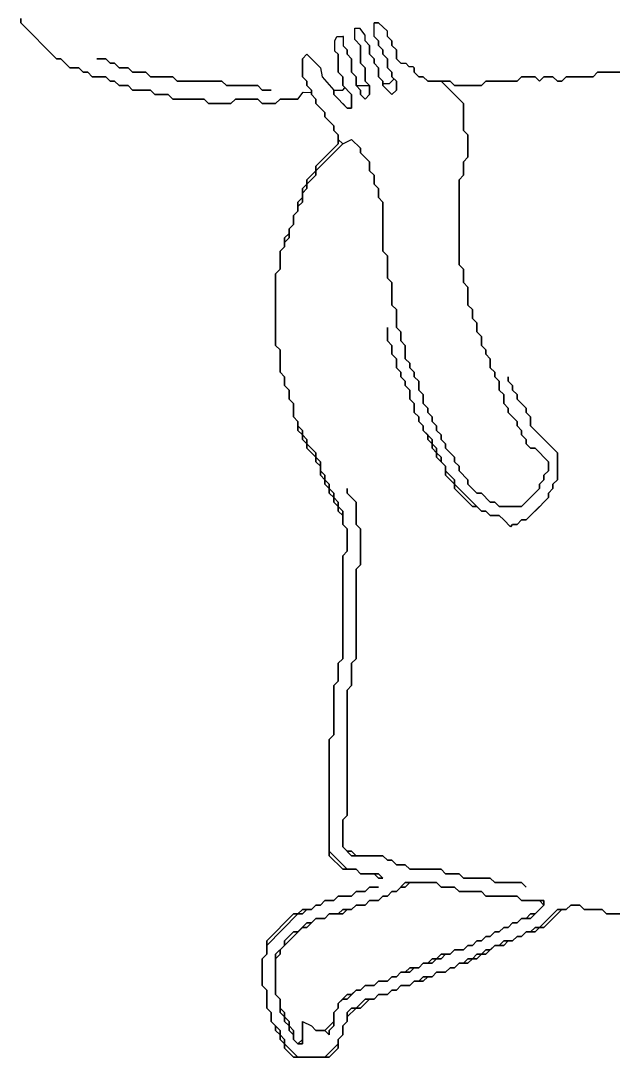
# Model space of a CAD drawing. Header units: millimetres. Extents: x -0.36 to 5.84, y 0.27 to 6.05.
# Drawn here: x 0.242 to 2.082, y 0.273 to 3.488 of the extents above; entities that cross this region are included whole.
import ezdxf

# ---------------------------------------------------------------- set-up
doc = ezdxf.new("R2010")
doc.units = ezdxf.units.MM
doc.layers.add('PDF_幾何圖形', color=7, linetype='Continuous')

msp = doc.modelspace()

# ---------------------------------------------------------------- linework, layer by layer
for p, q in [((1.3393, 3.4398), (1.3393, 3.4814)), ((1.3812, 3.4561), (1.3532, 3.4814)), ((1.2799, 3.4537), (1.2799, 3.4657)), ((1.2799, 3.4657), (1.2957, 3.4657)), ((1.2799, 3.4302), (1.2799, 3.4537)), ((1.3115, 3.4439), (1.2957, 3.4657)), ((1.3115, 3.4259), (1.3115, 3.4439)), ((1.381, 3.4398), (1.3812, 3.4561)), ((1.2181, 3.4259), (1.2242, 3.4398)), ((1.2181, 3.3944), (1.2181, 3.4259)), ((1.2242, 3.4398), (1.2436, 3.4398)), ((1.245, 3.4096), (1.245, 3.4398)), ((1.256, 3.3981), (1.245, 3.4096)), ((1.2976, 3.412), (1.2799, 3.4302)), ((1.1439, 3.3712), (1.131, 3.3842)), ((1.2282, 3.3842), (1.2181, 3.3944)), ((1.1587, 3.3564), (1.1439, 3.3712)), ((1.4226, 3.3564), (1.4376, 3.3564)), ((1.4376, 3.3564), (1.4475, 3.3464)), ((1.4475, 3.3464), (1.46, 3.3468)), ((1.1726, 3.3426), (1.1784, 3.3148)), ((1.1784, 3.3148), (1.2143, 3.2731)), ((1.2421, 3.2731), (1.249, 3.2801)), ((1.2837, 3.287), (1.3254, 3.287)), ((1.3671, 3.2939), (1.3874, 3.2934)), ((1.3874, 3.2934), (1.4018, 3.3078)), ((1.6032, 3.2453), (1.5476, 3.3009)), ((1.1032, 3.2453), (1.1189, 3.2664)), ((1.1189, 3.2664), (1.1448, 3.2662)), ((1.2143, 3.2731), (1.2421, 3.2731)), ((1.2421, 3.1064), (1.2698, 3.1203)), ((1.7421, 1.9398), (1.7629, 1.9189)), ((1.1171, 0.3842), (1.1448, 0.3703))]:
    msp.add_line(p, q)
at = {"layer": 'PDF_幾何圖形', "lineweight": 35}
for p, q in [((0.2421, 3.4953), (0.2421, 3.4814)), ((0.2421, 3.4814), (0.3532, 3.3703)), ((1.3532, 3.4814), (1.3393, 3.4814)), ((1.3393, 3.4814), (1.3532, 3.4814)), ((1.245, 3.4398), (1.2421, 3.4398)), ((1.2421, 3.4398), (1.245, 3.4398)), ((1.2976, 3.412), (1.2976, 3.3564)), ((1.3254, 3.412), (1.3115, 3.4259)), ((1.3254, 3.3981), (1.3254, 3.412)), ((1.3393, 3.4398), (1.3532, 3.4259)), ((1.3532, 3.4259), (1.3393, 3.4398)), ((1.3532, 3.4259), (1.3532, 3.412)), ((1.3532, 3.412), (1.3532, 3.4259)), ((1.3532, 3.412), (1.3671, 3.3981)), ((1.3671, 3.3981), (1.3532, 3.412)), ((1.3948, 3.4259), (1.381, 3.4398)), ((1.381, 3.4398), (1.3948, 3.4259)), ((1.3948, 3.412), (1.3948, 3.4259)), ((1.3948, 3.4259), (1.3948, 3.412)), ((1.4087, 3.3981), (1.3948, 3.412)), ((1.3948, 3.412), (1.4087, 3.3981)), ((1.1171, 3.3703), (1.131, 3.3842)), ((1.2282, 3.3287), (1.2282, 3.3842)), ((1.2282, 3.3842), (1.2282, 3.3287)), ((1.256, 3.3981), (1.256, 3.3842)), ((1.256, 3.3842), (1.2698, 3.3703)), ((1.2976, 3.3564), (1.2976, 3.3981)), ((1.3254, 3.3981), (1.3254, 3.3842)), ((1.3254, 3.3842), (1.3393, 3.3703)), ((1.3671, 3.3981), (1.3671, 3.3842)), ((1.3671, 3.3842), (1.3671, 3.3981)), ((1.3671, 3.3842), (1.381, 3.3703)), ((1.381, 3.3703), (1.3671, 3.3842)), ((1.4087, 3.3703), (1.4087, 3.3981)), ((1.4087, 3.3981), (1.4087, 3.3703)), ((0.3532, 3.3703), (0.3671, 3.3703)), ((0.3671, 3.3703), (0.3948, 3.3426)), ((0.4782, 3.3703), (0.506, 3.3703)), ((0.506, 3.3703), (0.4782, 3.3703)), ((0.506, 3.3703), (0.5198, 3.3564)), ((0.5198, 3.3564), (0.5337, 3.3564)), ((0.5337, 3.3564), (0.5476, 3.3426)), ((0.5476, 3.3426), (0.5337, 3.3564)), ((1.1171, 3.3703), (1.1171, 3.3148)), ((1.1171, 3.3148), (1.1171, 3.3703)), ((1.1587, 3.3564), (1.1726, 3.3426)), ((1.2698, 3.3287), (1.2698, 3.3703)), ((1.2698, 3.3703), (1.2698, 3.3287)), ((1.2976, 3.3564), (1.3115, 3.3426)), ((1.3115, 3.3426), (1.2976, 3.3564)), ((1.3393, 3.3703), (1.3393, 3.3564)), ((1.3393, 3.3564), (1.3532, 3.3426)), ((1.381, 3.3703), (1.381, 3.3426)), ((1.381, 3.3426), (1.381, 3.3703)), ((1.4226, 3.3564), (1.4087, 3.3703)), ((1.4087, 3.3703), (1.4226, 3.3564)), ((1.46, 3.3468), (1.4643, 3.3426)), ((1.4643, 3.3426), (1.46, 3.3468)), ((0.3948, 3.3426), (0.4226, 3.3426)), ((0.4226, 3.3426), (0.4087, 3.3426)), ((0.4226, 3.3426), (0.4365, 3.3287)), ((0.4365, 3.3287), (0.4226, 3.3426)), ((0.4365, 3.3287), (0.4504, 3.3287)), ((0.4504, 3.3287), (0.4365, 3.3287)), ((0.4504, 3.3287), (0.4643, 3.3148)), ((0.4643, 3.3148), (0.506, 3.3148)), ((0.506, 3.3148), (0.4782, 3.3148)), ((0.506, 3.3148), (0.5198, 3.3009)), ((0.5476, 3.3426), (0.5754, 3.3426)), ((0.5754, 3.3426), (0.5476, 3.3426)), ((0.5754, 3.3426), (0.5893, 3.3287)), ((0.5893, 3.3287), (0.631, 3.3287)), ((0.631, 3.3287), (0.6032, 3.3287)), ((0.631, 3.3287), (0.6448, 3.3148)), ((0.6448, 3.3148), (0.7143, 3.3148)), ((0.7143, 3.3148), (0.6587, 3.3148)), ((0.7143, 3.3148), (0.7282, 3.3009)), ((0.7282, 3.3009), (0.7143, 3.3148)), ((1.1171, 3.3148), (1.131, 3.3009)), ((1.131, 3.3009), (1.1171, 3.3148)), ((1.2421, 3.3148), (1.2282, 3.3287)), ((1.2282, 3.3287), (1.2421, 3.3148)), ((1.2421, 3.3009), (1.2421, 3.3148)), ((1.2421, 3.3148), (1.2421, 3.287)), ((1.2837, 3.3148), (1.2698, 3.3287)), ((1.2698, 3.3287), (1.2837, 3.3148)), ((1.2837, 3.287), (1.2837, 3.3148)), ((1.2837, 3.3148), (1.2837, 3.287)), ((1.3115, 3.3426), (1.3115, 3.3009)), ((1.3115, 3.3148), (1.3115, 3.3426)), ((1.3532, 3.3287), (1.3532, 3.3426)), ((1.3532, 3.3426), (1.3532, 3.3148)), ((1.3532, 3.3148), (1.3671, 3.3009)), ((1.381, 3.3426), (1.3948, 3.3287)), ((1.3948, 3.3287), (1.381, 3.3426)), ((1.3948, 3.3287), (1.3948, 3.3148)), ((1.3948, 3.3148), (1.3948, 3.3287)), ((1.3948, 3.3148), (1.4087, 3.3009)), ((1.4087, 3.3009), (1.3948, 3.3148)), ((1.4643, 3.3426), (1.4643, 3.3287)), ((1.4643, 3.3287), (1.4782, 3.3148)), ((1.4782, 3.3148), (1.4921, 3.3148)), ((1.4921, 3.3148), (1.506, 3.3009)), ((1.7837, 3.3009), (1.7976, 3.3148)), ((1.7976, 3.3148), (1.7837, 3.3009)), ((1.7976, 3.3148), (1.8393, 3.3148)), ((1.8393, 3.3148), (1.7976, 3.3148)), ((1.8393, 3.3148), (1.8532, 3.3009)), ((1.8532, 3.3009), (1.8393, 3.3148)), ((1.8532, 3.3009), (1.8671, 3.3148)), ((1.8671, 3.3148), (1.8532, 3.3009)), ((1.8671, 3.3148), (1.8948, 3.3148)), ((1.8948, 3.3148), (1.8671, 3.3148)), ((1.8948, 3.3148), (1.9087, 3.3009)), ((1.9087, 3.3009), (1.8948, 3.3148)), ((1.9226, 3.3009), (1.9365, 3.3148)), ((1.9365, 3.3148), (1.9226, 3.3009)), ((1.9365, 3.3148), (2.0198, 3.3148)), ((2.0198, 3.3148), (1.9365, 3.3148)), ((2.0198, 3.3148), (2.0337, 3.3287)), ((2.0337, 3.3287), (2.0198, 3.3148)), ((2.0337, 3.3287), (2.1032, 3.3287)), ((2.1032, 3.3287), (2.0337, 3.3287)), ((0.5198, 3.3009), (0.5337, 3.3009)), ((0.5337, 3.3009), (0.5476, 3.287)), ((0.5476, 3.287), (0.5754, 3.287)), ((0.5754, 3.287), (0.5615, 3.287)), ((0.5754, 3.287), (0.5893, 3.2731)), ((0.5893, 3.2731), (0.5754, 3.287)), ((0.7282, 3.3009), (0.8671, 3.3009)), ((0.8671, 3.3009), (0.7282, 3.3009)), ((0.8671, 3.3009), (0.881, 3.287)), ((0.881, 3.287), (0.8671, 3.3009)), ((0.881, 3.287), (0.9782, 3.287)), ((0.9782, 3.287), (0.881, 3.287)), ((0.9782, 3.287), (0.9921, 3.2731)), ((1.131, 3.3009), (1.131, 3.287)), ((1.131, 3.287), (1.131, 3.3009)), ((1.1448, 3.2731), (1.131, 3.287)), ((1.2421, 3.287), (1.2698, 3.2592)), ((1.2976, 3.2731), (1.2837, 3.287)), ((1.2837, 3.287), (1.2976, 3.2731)), ((1.3115, 3.3009), (1.3254, 3.287)), ((1.3254, 3.287), (1.3254, 3.2592)), ((1.3254, 3.2592), (1.3254, 3.287)), ((1.3671, 3.3009), (1.3671, 3.287)), ((1.3671, 3.287), (1.381, 3.2731)), ((1.4087, 3.3009), (1.4087, 3.2731)), ((1.4087, 3.2731), (1.4087, 3.3009)), ((1.506, 3.3009), (1.5754, 3.3009)), ((1.5754, 3.3009), (1.5198, 3.3009)), ((1.5754, 3.3009), (1.5893, 3.287)), ((1.5893, 3.287), (1.5754, 3.3009)), ((1.5893, 3.287), (1.6726, 3.287)), ((1.6726, 3.287), (1.5893, 3.287)), ((1.6726, 3.287), (1.6865, 3.3009)), ((1.6865, 3.3009), (1.6726, 3.287)), ((1.6865, 3.3009), (1.7837, 3.3009)), ((1.7837, 3.3009), (1.6865, 3.3009)), ((1.9087, 3.3009), (1.9226, 3.3009)), ((1.9226, 3.3009), (1.9087, 3.3009)), ((0.5893, 3.2731), (0.6448, 3.2731)), ((0.6448, 3.2731), (0.5893, 3.2731)), ((0.6448, 3.2731), (0.6587, 3.2592)), ((0.6587, 3.2592), (0.6448, 3.2731)), ((0.6587, 3.2592), (0.7004, 3.2592)), ((0.7004, 3.2592), (0.6587, 3.2592)), ((0.7004, 3.2592), (0.7143, 3.2453)), ((0.7143, 3.2453), (0.7004, 3.2592)), ((0.9921, 3.2731), (1.0198, 3.2731)), ((1.0198, 3.2731), (1.006, 3.2731)), ((1.1448, 3.2592), (1.1448, 3.2731)), ((1.1587, 3.2453), (1.1448, 3.2592)), ((1.2143, 3.2731), (1.2143, 3.2592)), ((1.2143, 3.2592), (1.256, 3.2176)), ((1.2698, 3.2592), (1.256, 3.2731)), ((1.2698, 3.2176), (1.2698, 3.2592)), ((1.2698, 3.2592), (1.2698, 3.2314)), ((1.2976, 3.2592), (1.2976, 3.2731)), ((1.2976, 3.2731), (1.2976, 3.2592)), ((1.3115, 3.2453), (1.2976, 3.2592)), ((1.3254, 3.2592), (1.3115, 3.2453)), ((1.3948, 3.2592), (1.381, 3.2731)), ((1.4087, 3.2731), (1.3948, 3.2592)), ((1.3948, 3.2592), (1.4087, 3.2731)), ((0.7143, 3.2453), (0.8115, 3.2453)), ((0.8115, 3.2453), (0.7143, 3.2453)), ((0.8115, 3.2453), (0.8254, 3.2314)), ((0.8254, 3.2314), (0.8115, 3.2453)), ((0.8254, 3.2314), (0.8948, 3.2314)), ((0.8948, 3.2314), (0.8254, 3.2314)), ((0.8948, 3.2314), (0.9087, 3.2453)), ((0.9087, 3.2453), (0.8948, 3.2314)), ((0.9087, 3.2453), (0.9782, 3.2453)), ((0.9782, 3.2453), (0.9087, 3.2453)), ((0.9782, 3.2453), (0.9921, 3.2314)), ((0.9921, 3.2314), (0.9782, 3.2453)), ((0.9921, 3.2314), (1.0337, 3.2314)), ((1.0337, 3.2314), (0.9921, 3.2314)), ((1.0337, 3.2314), (1.0476, 3.2453)), ((1.0476, 3.2453), (1.0337, 3.2314)), ((1.0476, 3.2453), (1.1032, 3.2453)), ((1.1032, 3.2453), (1.0476, 3.2453)), ((1.1587, 3.2314), (1.1587, 3.2453)), ((1.1865, 3.2037), (1.1587, 3.2314)), ((1.256, 3.2176), (1.2421, 3.2314)), ((1.256, 3.2176), (1.2698, 3.2176)), ((1.6171, 3.2314), (1.6032, 3.2453)), ((1.6171, 3.1481), (1.6171, 3.2314)), ((1.6171, 3.2176), (1.6171, 3.1481)), ((1.1865, 3.1898), (1.1865, 3.2037)), ((1.2143, 3.162), (1.1865, 3.1898)), ((1.2143, 3.1481), (1.2143, 3.162)), ((1.2282, 3.1342), (1.2143, 3.1481)), ((1.2282, 3.1203), (1.2282, 3.1342)), ((1.2282, 3.1203), (1.2282, 3.1064)), ((1.2421, 3.1064), (1.2282, 3.1203)), ((1.2698, 3.1203), (1.2976, 3.0926)), ((1.6171, 3.1481), (1.631, 3.1342)), ((1.631, 3.1342), (1.6171, 3.1481)), ((1.631, 3.1342), (1.631, 3.0648)), ((1.631, 3.0648), (1.631, 3.1342)), ((1.2282, 3.1064), (1.1587, 3.037)), ((1.1587, 3.0231), (1.2421, 3.1064)), ((1.2976, 3.0926), (1.2976, 3.0787)), ((1.2976, 3.0787), (1.3254, 3.0509)), ((1.631, 3.0648), (1.6171, 3.0509)), ((1.6171, 3.0509), (1.631, 3.0648)), ((1.1587, 3.0231), (1.131, 2.9953)), ((1.1587, 3.037), (1.1587, 3.0231)), ((1.1587, 3.0092), (1.1587, 3.0231)), ((1.3254, 3.0231), (1.3254, 3.0509)), ((1.3254, 3.0509), (1.3254, 3.0231)), ((1.3393, 3.0092), (1.3254, 3.0231)), ((1.3254, 3.0231), (1.3393, 3.0092)), ((1.6171, 3.0509), (1.6171, 3.0092)), ((1.6171, 3.0092), (1.6171, 3.0509)), ((1.131, 2.9814), (1.1587, 3.0092)), ((1.131, 2.9953), (1.131, 2.9814)), ((1.3393, 2.9953), (1.3393, 3.0092)), ((1.3393, 3.0092), (1.3393, 2.9814)), ((1.6171, 3.0092), (1.6032, 2.9953)), ((1.6032, 2.9953), (1.6171, 3.0092)), ((1.6032, 2.9953), (1.6032, 2.7314)), ((1.6032, 2.7314), (1.6032, 2.9953)), ((1.131, 2.9814), (1.1171, 2.9676)), ((1.1171, 2.9676), (1.1171, 2.9398)), ((1.1171, 2.9537), (1.131, 2.9676)), ((1.131, 2.9676), (1.131, 2.9814)), ((1.3393, 2.9814), (1.3532, 2.9676)), ((1.3532, 2.9398), (1.3532, 2.9676)), ((1.3532, 2.9676), (1.3532, 2.9398)), ((1.1171, 2.9398), (1.1032, 2.9259)), ((1.1171, 2.9259), (1.1171, 2.9537)), ((1.3671, 2.9259), (1.3532, 2.9398)), ((1.3532, 2.9398), (1.3671, 2.9259)), ((1.1032, 2.8981), (1.0893, 2.8842)), ((1.0893, 2.8842), (1.1032, 2.8981)), ((1.1032, 2.9259), (1.1032, 2.8981)), ((1.1032, 2.912), (1.1171, 2.9259)), ((1.1032, 2.8981), (1.1032, 2.912)), ((1.3671, 2.7731), (1.3671, 2.9259)), ((1.3671, 2.9259), (1.3671, 2.7731)), ((1.0893, 2.8842), (1.0893, 2.8564)), ((1.0893, 2.8564), (1.0893, 2.8842)), ((1.0893, 2.8564), (1.0754, 2.8426)), ((1.0754, 2.8426), (1.0893, 2.8564)), ((1.0754, 2.8426), (1.0754, 2.8287)), ((1.0754, 2.8148), (1.0754, 2.8426)), ((1.0754, 2.8287), (1.0615, 2.8148)), ((1.0615, 2.8148), (1.0615, 2.787)), ((1.0615, 2.8009), (1.0754, 2.8148)), ((1.0615, 2.787), (1.0615, 2.8009)), ((1.0615, 2.787), (1.0476, 2.7731)), ((1.0476, 2.7731), (1.0615, 2.787)), ((1.0476, 2.7731), (1.0476, 2.7176)), ((1.0476, 2.7176), (1.0476, 2.7731)), ((1.381, 2.7592), (1.3671, 2.7731)), ((1.3671, 2.7731), (1.381, 2.7592)), ((1.381, 2.6898), (1.381, 2.7592)), ((1.381, 2.7592), (1.381, 2.6898)), ((1.0476, 2.7176), (1.0337, 2.7037)), ((1.0337, 2.7037), (1.0476, 2.7176)), ((1.0337, 2.7037), (1.0337, 2.4814)), ((1.0337, 2.4814), (1.0337, 2.7037)), ((1.6032, 2.7314), (1.6171, 2.7176)), ((1.6171, 2.7176), (1.6032, 2.7314)), ((1.6171, 2.7176), (1.6171, 2.6759)), ((1.6171, 2.6759), (1.6171, 2.7176)), ((1.3948, 2.6759), (1.381, 2.6898)), ((1.381, 2.6898), (1.3948, 2.6759)), ((1.3948, 2.6064), (1.3948, 2.6759)), ((1.3948, 2.6759), (1.3948, 2.6064)), ((1.6171, 2.6759), (1.631, 2.662)), ((1.631, 2.662), (1.6171, 2.6759)), ((1.631, 2.662), (1.631, 2.6064)), ((1.631, 2.6064), (1.631, 2.662)), ((1.4087, 2.5926), (1.3948, 2.6064)), ((1.3948, 2.6064), (1.4087, 2.5926)), ((1.631, 2.6064), (1.6448, 2.5926)), ((1.6448, 2.5926), (1.631, 2.6064)), ((1.4087, 2.537), (1.4087, 2.5926)), ((1.4087, 2.5926), (1.4087, 2.537)), ((1.6448, 2.5926), (1.6448, 2.5648)), ((1.6448, 2.5648), (1.6448, 2.5926)), ((1.6448, 2.5648), (1.6587, 2.5509)), ((1.6587, 2.5509), (1.6448, 2.5648)), ((1.6587, 2.5509), (1.6587, 2.5231)), ((1.6587, 2.537), (1.6587, 2.5509)), ((1.381, 2.537), (1.381, 2.4953)), ((1.381, 2.4953), (1.381, 2.537)), ((1.4226, 2.5231), (1.4087, 2.537)), ((1.4087, 2.537), (1.4226, 2.5231)), ((1.4226, 2.4953), (1.4226, 2.5231)), ((1.4226, 2.5231), (1.4226, 2.4953)), ((1.6587, 2.5231), (1.6726, 2.5092)), ((1.6726, 2.5092), (1.6726, 2.4814)), ((1.6726, 2.4814), (1.6726, 2.5092)), ((1.0337, 2.4814), (1.0476, 2.4676)), ((1.0476, 2.4676), (1.0337, 2.4814)), ((1.381, 2.4953), (1.3948, 2.4814)), ((1.3948, 2.4814), (1.381, 2.4953)), ((1.3948, 2.4814), (1.3948, 2.4537)), ((1.3948, 2.4537), (1.3948, 2.4814)), ((1.4365, 2.4814), (1.4226, 2.4953)), ((1.4226, 2.4953), (1.4365, 2.4814)), ((1.4365, 2.4398), (1.4365, 2.4814)), ((1.4365, 2.4814), (1.4365, 2.4398)), ((1.6726, 2.4814), (1.6865, 2.4676)), ((1.6865, 2.4676), (1.6726, 2.4814)), ((1.0476, 2.4676), (1.0476, 2.3981)), ((1.0476, 2.3981), (1.0476, 2.4676)), ((1.3948, 2.4537), (1.4087, 2.4398)), ((1.4087, 2.4398), (1.3948, 2.4537)), ((1.6865, 2.4676), (1.6865, 2.4537)), ((1.6865, 2.4537), (1.6865, 2.4676)), ((1.6865, 2.4537), (1.7004, 2.4398)), ((1.7004, 2.4398), (1.6865, 2.4537)), ((1.4087, 2.4398), (1.4087, 2.412)), ((1.4087, 2.412), (1.4087, 2.4398)), ((1.4087, 2.412), (1.4226, 2.3981)), ((1.4226, 2.3981), (1.4087, 2.412)), ((1.4504, 2.4259), (1.4365, 2.4398)), ((1.4365, 2.4398), (1.4504, 2.4259)), ((1.4504, 2.4259), (1.4504, 2.412)), ((1.4504, 2.412), (1.4643, 2.3981)), ((1.7004, 2.4398), (1.7004, 2.412)), ((1.7004, 2.412), (1.7004, 2.4398)), ((1.7004, 2.412), (1.7143, 2.3981)), ((1.7143, 2.3981), (1.7004, 2.412)), ((1.0476, 2.3981), (1.0615, 2.3842)), ((1.0615, 2.3842), (1.0476, 2.3981)), ((1.0615, 2.3842), (1.0615, 2.3564)), ((1.0615, 2.3564), (1.0615, 2.3842)), ((1.4226, 2.3981), (1.4226, 2.3842)), ((1.4226, 2.3842), (1.4226, 2.3981)), ((1.4226, 2.3842), (1.4365, 2.3703)), ((1.4365, 2.3703), (1.4226, 2.3842)), ((1.4643, 2.3842), (1.4643, 2.3981)), ((1.4643, 2.3981), (1.4643, 2.3842)), ((1.4782, 2.3703), (1.4643, 2.3842)), ((1.4643, 2.3842), (1.4782, 2.3703)), ((1.7143, 2.3981), (1.7143, 2.3842)), ((1.7143, 2.3842), (1.7143, 2.3981)), ((1.7143, 2.3842), (1.7282, 2.3703)), ((1.7282, 2.3703), (1.7143, 2.3842)), ((1.756, 2.3842), (1.756, 2.3703)), ((1.756, 2.3703), (1.756, 2.3842)), ((1.0615, 2.3564), (1.0754, 2.3426)), ((1.0754, 2.3426), (1.0615, 2.3564)), ((1.4365, 2.3703), (1.4365, 2.3564)), ((1.4365, 2.3564), (1.4365, 2.3703)), ((1.4365, 2.3564), (1.4504, 2.3426)), ((1.4504, 2.3426), (1.4365, 2.3564)), ((1.4782, 2.3426), (1.4782, 2.3703)), ((1.4782, 2.3703), (1.4782, 2.3426)), ((1.7282, 2.3703), (1.7282, 2.3426)), ((1.7282, 2.3426), (1.7282, 2.3703)), ((1.756, 2.3703), (1.7698, 2.3564)), ((1.7698, 2.3564), (1.756, 2.3703)), ((1.7698, 2.3564), (1.7698, 2.3426)), ((1.7698, 2.3426), (1.7698, 2.3564)), ((1.0754, 2.3426), (1.0754, 2.3148)), ((1.0754, 2.3148), (1.0754, 2.3426)), ((1.4504, 2.3426), (1.4504, 2.3148)), ((1.4504, 2.3148), (1.4504, 2.3426)), ((1.4921, 2.3287), (1.4782, 2.3426)), ((1.4782, 2.3426), (1.4921, 2.3287)), ((1.4921, 2.3148), (1.4921, 2.3287)), ((1.4921, 2.3287), (1.4921, 2.3009)), ((1.7282, 2.3426), (1.7421, 2.3287)), ((1.7421, 2.3287), (1.7282, 2.3426)), ((1.7421, 2.3287), (1.7421, 2.3009)), ((1.7421, 2.3148), (1.7421, 2.3287)), ((1.7698, 2.3426), (1.7837, 2.3287)), ((1.7837, 2.3287), (1.7698, 2.3426)), ((1.7837, 2.3287), (1.7837, 2.3148)), ((1.7837, 2.3148), (1.7837, 2.3287)), ((1.0754, 2.3148), (1.0893, 2.3009)), ((1.0893, 2.3009), (1.0754, 2.3148)), ((1.0893, 2.3009), (1.0893, 2.2592)), ((1.0893, 2.2592), (1.0893, 2.3009)), ((1.4504, 2.3148), (1.4643, 2.3009)), ((1.4643, 2.3009), (1.4504, 2.3148)), ((1.4643, 2.3009), (1.4643, 2.2731)), ((1.4643, 2.2731), (1.4643, 2.3009)), ((1.4921, 2.3009), (1.506, 2.287)), ((1.506, 2.287), (1.506, 2.2731)), ((1.7421, 2.3009), (1.756, 2.287)), ((1.756, 2.287), (1.756, 2.2731)), ((1.7837, 2.3148), (1.8115, 2.287)), ((1.8115, 2.287), (1.7837, 2.3148)), ((1.8115, 2.287), (1.8115, 2.2731)), ((1.8115, 2.2731), (1.8115, 2.287)), ((1.0893, 2.2592), (1.1032, 2.2453)), ((1.1032, 2.2453), (1.0893, 2.2592)), ((1.4643, 2.2731), (1.4782, 2.2592)), ((1.4782, 2.2592), (1.4643, 2.2731)), ((1.4782, 2.2592), (1.4782, 2.2453)), ((1.4782, 2.2453), (1.4782, 2.2592)), ((1.506, 2.2731), (1.5198, 2.2592)), ((1.5198, 2.2592), (1.5198, 2.2453)), ((1.756, 2.2731), (1.7837, 2.2453)), ((1.8115, 2.2731), (1.8254, 2.2592)), ((1.8254, 2.2592), (1.8115, 2.2731)), ((1.8254, 2.2592), (1.8254, 2.2314)), ((1.8254, 2.2314), (1.8254, 2.2592)), ((1.1032, 2.2453), (1.1032, 2.2176)), ((1.1032, 2.2314), (1.1032, 2.2453)), ((1.1171, 2.2176), (1.1032, 2.2314)), ((1.4782, 2.2453), (1.4921, 2.2314)), ((1.4921, 2.2314), (1.4782, 2.2453)), ((1.4921, 2.2314), (1.4921, 2.2176)), ((1.4921, 2.2176), (1.4921, 2.2314)), ((1.5198, 2.2453), (1.5337, 2.2314)), ((1.5337, 2.2314), (1.5337, 2.2176)), ((1.7837, 2.2453), (1.7837, 2.2314)), ((1.7837, 2.2314), (1.7976, 2.2176)), ((1.8254, 2.2314), (1.9087, 2.1481)), ((1.9087, 2.1481), (1.8254, 2.2314)), ((1.1032, 2.2176), (1.1171, 2.2037)), ((1.1171, 2.2037), (1.1171, 2.2176)), ((1.1171, 2.2037), (1.1171, 2.1898)), ((1.131, 2.1898), (1.1171, 2.2037)), ((1.1171, 2.1898), (1.131, 2.1759)), ((1.131, 2.1759), (1.131, 2.1898)), ((1.4921, 2.2176), (1.506, 2.2037)), ((1.5198, 2.1898), (1.4921, 2.2176)), ((1.506, 2.2037), (1.506, 2.1898)), ((1.506, 2.1898), (1.5198, 2.1759)), ((1.5198, 2.1759), (1.5198, 2.1898)), ((1.5337, 2.2176), (1.5476, 2.2037)), ((1.5476, 2.2037), (1.5476, 2.1898)), ((1.5476, 2.1898), (1.5615, 2.1759)), ((1.7976, 2.2176), (1.7976, 2.2037)), ((1.7976, 2.2037), (1.8115, 2.1898)), ((1.8115, 2.1898), (1.8115, 2.1759)), ((1.131, 2.1759), (1.131, 2.162)), ((1.1587, 2.1481), (1.131, 2.1759)), ((1.131, 2.162), (1.1587, 2.1342)), ((1.5198, 2.1759), (1.5198, 2.162)), ((1.5337, 2.162), (1.5198, 2.1759)), ((1.5198, 2.162), (1.5337, 2.1481)), ((1.5337, 2.1481), (1.5337, 2.162)), ((1.5615, 2.1759), (1.5615, 2.162)), ((1.5615, 2.162), (1.5893, 2.1342)), ((1.8115, 2.1759), (1.8254, 2.162)), ((1.8254, 2.162), (1.8393, 2.162)), ((1.8393, 2.162), (1.881, 2.1203)), ((1.1587, 2.1342), (1.1587, 2.1481)), ((1.1587, 2.1342), (1.1587, 2.1203)), ((1.1726, 2.1203), (1.1587, 2.1342)), ((1.5337, 2.1481), (1.5337, 2.1342)), ((1.5476, 2.1342), (1.5337, 2.1481)), ((1.5337, 2.1342), (1.5615, 2.1064)), ((1.5476, 2.1203), (1.5476, 2.1342)), ((1.5893, 2.1342), (1.5893, 2.1203)), ((1.881, 2.1203), (1.8671, 2.1342)), ((1.9087, 2.1481), (1.9087, 2.0648)), ((1.1587, 2.1203), (1.1726, 2.1064)), ((1.1726, 2.0926), (1.1726, 2.1203)), ((1.1726, 2.1064), (1.1726, 2.0787)), ((1.1865, 2.0787), (1.1726, 2.0926)), ((1.5615, 2.1064), (1.5476, 2.1203)), ((1.5615, 2.1064), (1.5615, 2.0787)), ((1.5615, 2.0926), (1.5615, 2.1064)), ((1.5893, 2.0648), (1.5615, 2.0926)), ((1.5893, 2.1203), (1.6032, 2.1064)), ((1.6032, 2.1064), (1.6032, 2.0926)), ((1.6032, 2.0926), (1.631, 2.0648)), ((1.881, 2.0926), (1.8671, 2.0787)), ((1.8671, 2.0787), (1.881, 2.0926)), ((1.881, 2.1203), (1.881, 2.0926)), ((1.881, 2.0926), (1.881, 2.1203)), ((1.9087, 2.0648), (1.9087, 2.1203)), ((1.1726, 2.0787), (1.1865, 2.0648)), ((1.1865, 2.0648), (1.1865, 2.0787)), ((1.1865, 2.0648), (1.1865, 2.0509)), ((1.2004, 2.0509), (1.1865, 2.0648)), ((1.5615, 2.0787), (1.5893, 2.0509)), ((1.5893, 2.0509), (1.5893, 2.0648)), ((1.631, 2.0648), (1.631, 2.0509)), ((1.8671, 2.0648), (1.8532, 2.0509)), ((1.8532, 2.0509), (1.8671, 2.0648)), ((1.8671, 2.0787), (1.8671, 2.0648)), ((1.8671, 2.0648), (1.8671, 2.0787)), ((1.9087, 2.0648), (1.8948, 2.0509)), ((1.8948, 2.0509), (1.9087, 2.0648)), ((1.1865, 2.0509), (1.2004, 2.037)), ((1.2004, 2.037), (1.2004, 2.0509)), ((1.2004, 2.037), (1.2004, 2.0231)), ((1.2143, 2.0231), (1.2004, 2.037)), ((1.256, 2.037), (1.256, 2.0231)), ((1.256, 2.0231), (1.256, 2.037)), ((1.5893, 2.0509), (1.5893, 2.037)), ((1.6726, 1.9676), (1.5893, 2.0509)), ((1.5893, 2.037), (1.6448, 1.9814)), ((1.631, 2.0509), (1.6587, 2.0231)), ((1.7976, 1.9814), (1.8532, 2.037)), ((1.8532, 2.037), (1.8532, 2.0509)), ((1.8948, 2.037), (1.881, 2.0231)), ((1.881, 2.0231), (1.8948, 2.037)), ((1.8948, 2.0509), (1.8948, 2.037)), ((1.8948, 2.037), (1.8948, 2.0509)), ((1.2004, 2.0231), (1.2143, 2.0092)), ((1.2143, 2.0092), (1.2143, 2.0231)), ((1.2143, 2.0092), (1.2143, 1.9953)), ((1.2282, 1.9953), (1.2143, 2.0092)), ((1.2143, 1.9953), (1.2282, 1.9814)), ((1.2282, 1.9814), (1.2282, 1.9953)), ((1.256, 2.0231), (1.2837, 1.9953)), ((1.2837, 1.9953), (1.256, 2.0231)), ((1.2837, 1.9953), (1.2837, 1.9259)), ((1.2837, 1.9259), (1.2837, 1.9953)), ((1.6587, 2.0231), (1.6726, 2.0231)), ((1.6726, 2.0231), (1.7004, 1.9953)), ((1.7004, 1.9953), (1.7143, 1.9953)), ((1.7143, 1.9953), (1.7282, 1.9814)), ((1.8393, 1.9676), (1.881, 2.0092)), ((1.881, 2.0092), (1.881, 2.0231)), ((1.2282, 1.9814), (1.2282, 1.9676)), ((1.2421, 1.9676), (1.2282, 1.9814)), ((1.2282, 1.9676), (1.2421, 1.9537)), ((1.2421, 1.9259), (1.2421, 1.9676)), ((1.6448, 1.9814), (1.6587, 1.9814)), ((1.6587, 1.9814), (1.6726, 1.9676)), ((1.6726, 1.9676), (1.6865, 1.9676)), ((1.6865, 1.9676), (1.6726, 1.9676)), ((1.6865, 1.9676), (1.7004, 1.9537)), ((1.7004, 1.9537), (1.6865, 1.9676)), ((1.7282, 1.9814), (1.7976, 1.9814)), ((1.7837, 1.9814), (1.7421, 1.9814)), ((1.8532, 1.9814), (1.8115, 1.9398)), ((1.2421, 1.9537), (1.2421, 1.9259)), ((1.7004, 1.9537), (1.7143, 1.9537)), ((1.7282, 1.9537), (1.7004, 1.9537)), ((1.7421, 1.9398), (1.7282, 1.9537)), ((1.7976, 1.9398), (1.7837, 1.9259)), ((1.7837, 1.9259), (1.7976, 1.9398)), ((1.8115, 1.9398), (1.7976, 1.9398)), ((1.7976, 1.9398), (1.8115, 1.9398)), ((1.2421, 1.9259), (1.256, 1.912)), ((1.256, 1.912), (1.2421, 1.9259)), ((1.256, 1.912), (1.256, 1.8426)), ((1.256, 1.8426), (1.256, 1.912)), ((1.2837, 1.9259), (1.2976, 1.912)), ((1.2976, 1.912), (1.2837, 1.9259)), ((1.2976, 1.912), (1.2976, 1.8009)), ((1.2976, 1.8009), (1.2976, 1.912)), ((1.7698, 1.9259), (1.7629, 1.9189)), ((1.7629, 1.9189), (1.7698, 1.9259)), ((1.7837, 1.9259), (1.7698, 1.9259)), ((1.7698, 1.9259), (1.7837, 1.9259)), ((1.256, 1.8426), (1.2421, 1.8287)), ((1.2421, 1.8287), (1.256, 1.8426)), ((1.2421, 1.8287), (1.2421, 1.5092)), ((1.2421, 1.5092), (1.2421, 1.8287)), ((1.2976, 1.8009), (1.2837, 1.787)), ((1.2837, 1.787), (1.2976, 1.8009)), ((1.2837, 1.787), (1.2837, 1.5092)), ((1.2837, 1.5092), (1.2837, 1.787)), ((1.2421, 1.5092), (1.2282, 1.4953)), ((1.2282, 1.4953), (1.2421, 1.5092)), ((1.2282, 1.4953), (1.2282, 1.4398)), ((1.2282, 1.4398), (1.2282, 1.4953)), ((1.2837, 1.5092), (1.2698, 1.4953)), ((1.2698, 1.4953), (1.2837, 1.5092)), ((1.2698, 1.4953), (1.2698, 1.4259)), ((1.2698, 1.4259), (1.2698, 1.4953)), ((1.2282, 1.4398), (1.2143, 1.4259)), ((1.2143, 1.4259), (1.2282, 1.4398)), ((1.2143, 1.4259), (1.2143, 1.2731)), ((1.2143, 1.2731), (1.2143, 1.4259)), ((1.2698, 1.4259), (1.256, 1.412)), ((1.256, 1.412), (1.2698, 1.4259)), ((1.256, 1.412), (1.256, 1.0231)), ((1.256, 1.0231), (1.256, 1.412)), ((1.2143, 1.2731), (1.2004, 1.2592)), ((1.2004, 1.2592), (1.2143, 1.2731)), ((1.2004, 1.2592), (1.2004, 0.8981)), ((1.2004, 0.912), (1.2004, 1.2592)), ((1.256, 1.0231), (1.2421, 1.0092)), ((1.2421, 1.0092), (1.256, 1.0231)), ((1.2421, 1.0092), (1.2421, 0.9259)), ((1.2421, 0.9259), (1.2421, 1.0092)), ((1.256, 0.8564), (1.2004, 0.912)), ((1.2421, 0.9259), (1.2698, 0.8981)), ((1.256, 0.912), (1.2421, 0.9259)), ((1.2698, 0.912), (1.256, 0.912)), ((1.2837, 0.8981), (1.2698, 0.912)), ((1.2004, 0.8981), (1.2421, 0.8564)), ((1.2698, 0.8981), (1.3671, 0.8981)), ((1.3671, 0.8981), (1.2837, 0.8981)), ((1.3671, 0.8981), (1.381, 0.8842)), ((1.381, 0.8842), (1.3671, 0.8981)), ((1.381, 0.8842), (1.3948, 0.8842)), ((1.3948, 0.8842), (1.381, 0.8842)), ((1.3948, 0.8842), (1.4087, 0.8703)), ((1.4087, 0.8703), (1.3948, 0.8842)), ((1.4087, 0.8703), (1.4365, 0.8703)), ((1.4365, 0.8703), (1.4087, 0.8703)), ((1.4365, 0.8703), (1.4504, 0.8564)), ((1.4504, 0.8564), (1.4365, 0.8703)), ((1.2421, 0.8564), (1.2837, 0.8564)), ((1.2837, 0.8564), (1.256, 0.8564)), ((1.2837, 0.8564), (1.2976, 0.8426)), ((1.2976, 0.8426), (1.2837, 0.8564)), ((1.2976, 0.8426), (1.3393, 0.8426)), ((1.3532, 0.8426), (1.2976, 0.8426)), ((1.3393, 0.8426), (1.3532, 0.8287)), ((1.3671, 0.8287), (1.3532, 0.8426)), ((1.4504, 0.8564), (1.5476, 0.8564)), ((1.5476, 0.8564), (1.4504, 0.8564)), ((1.5476, 0.8564), (1.5615, 0.8426)), ((1.5615, 0.8426), (1.5476, 0.8564)), ((1.5615, 0.8426), (1.6032, 0.8426)), ((1.6032, 0.8426), (1.5615, 0.8426)), ((1.6032, 0.8426), (1.6171, 0.8287)), ((1.6171, 0.8287), (1.6032, 0.8426)), ((1.3532, 0.8287), (1.3671, 0.8287)), ((1.4365, 0.8148), (1.4087, 0.787)), ((1.4365, 0.8009), (1.4504, 0.8148)), ((1.5337, 0.8148), (1.4365, 0.8148)), ((1.4504, 0.8148), (1.5337, 0.8148)), ((1.5337, 0.8148), (1.5476, 0.8009)), ((1.5476, 0.8009), (1.5337, 0.8148)), ((1.6171, 0.8287), (1.7004, 0.8287)), ((1.7004, 0.8287), (1.6171, 0.8287)), ((1.7004, 0.8287), (1.7143, 0.8148)), ((1.7143, 0.8148), (1.7004, 0.8287)), ((1.7143, 0.8148), (1.7976, 0.8148)), ((1.7976, 0.8148), (1.7143, 0.8148)), ((1.7976, 0.8148), (1.8115, 0.8009)), ((1.8115, 0.8009), (1.7976, 0.8148)), ((1.2143, 0.7592), (1.2282, 0.7731)), ((1.2282, 0.7731), (1.2143, 0.7592)), ((1.2282, 0.7731), (1.2698, 0.7731)), ((1.2698, 0.7731), (1.2282, 0.7731)), ((1.2698, 0.7731), (1.2837, 0.787)), ((1.2837, 0.787), (1.2698, 0.7731)), ((1.2837, 0.787), (1.3115, 0.787)), ((1.3115, 0.787), (1.2837, 0.787)), ((1.3115, 0.787), (1.3254, 0.8009)), ((1.3254, 0.8009), (1.3115, 0.787)), ((1.3254, 0.8009), (1.3532, 0.8009)), ((1.3532, 0.8009), (1.3254, 0.8009)), ((1.3671, 0.7731), (1.3532, 0.7592)), ((1.3532, 0.7592), (1.3671, 0.7731)), ((1.381, 0.7731), (1.3671, 0.7731)), ((1.3671, 0.7731), (1.381, 0.7731)), ((1.3948, 0.787), (1.381, 0.7731)), ((1.381, 0.7731), (1.3948, 0.787)), ((1.4087, 0.787), (1.3948, 0.787)), ((1.3948, 0.787), (1.4087, 0.787)), ((1.4087, 0.787), (1.4226, 0.8009)), ((1.4226, 0.8009), (1.4365, 0.8009)), ((1.5476, 0.8009), (1.5893, 0.8009)), ((1.5893, 0.8009), (1.5476, 0.8009)), ((1.5893, 0.8009), (1.6032, 0.787)), ((1.6032, 0.787), (1.5893, 0.8009)), ((1.6032, 0.787), (1.6726, 0.787)), ((1.6726, 0.787), (1.6032, 0.787)), ((1.6726, 0.787), (1.6865, 0.7731)), ((1.6865, 0.7731), (1.6726, 0.787)), ((1.6865, 0.7731), (1.7837, 0.7731)), ((1.7837, 0.7731), (1.6865, 0.7731)), ((1.7837, 0.7731), (1.7976, 0.7592)), ((1.7976, 0.7592), (1.7837, 0.7731)), ((1.1448, 0.7314), (1.1587, 0.7453)), ((1.1587, 0.7453), (1.1448, 0.7314)), ((1.1587, 0.7453), (1.1726, 0.7453)), ((1.1726, 0.7453), (1.1587, 0.7453)), ((1.1726, 0.7453), (1.1865, 0.7592)), ((1.1865, 0.7592), (1.1726, 0.7453)), ((1.1865, 0.7592), (1.2143, 0.7592)), ((1.2143, 0.7592), (1.1865, 0.7592)), ((1.2837, 0.7453), (1.2698, 0.7314)), ((1.2698, 0.7314), (1.2837, 0.7453)), ((1.3115, 0.7453), (1.2837, 0.7453)), ((1.2837, 0.7453), (1.3115, 0.7453)), ((1.3254, 0.7592), (1.3115, 0.7453)), ((1.3115, 0.7453), (1.3254, 0.7592)), ((1.3532, 0.7592), (1.3254, 0.7592)), ((1.3254, 0.7592), (1.3532, 0.7592)), ((1.7976, 0.7592), (1.8532, 0.7592)), ((1.8671, 0.7592), (1.7976, 0.7592)), ((1.8254, 0.7037), (1.8671, 0.7453)), ((1.8671, 0.7453), (1.8393, 0.7176)), ((1.8532, 0.7592), (1.8671, 0.7453)), ((1.8671, 0.7453), (1.8671, 0.7592)), ((1.9504, 0.7453), (1.9365, 0.7314)), ((1.9365, 0.7314), (1.9504, 0.7453)), ((1.9782, 0.7453), (1.9504, 0.7453)), ((1.9504, 0.7453), (1.9782, 0.7453)), ((1.9921, 0.7314), (1.9782, 0.7453)), ((1.9782, 0.7453), (1.9921, 0.7314)), ((1.006, 0.6203), (1.1032, 0.7176)), ((1.0893, 0.7176), (1.006, 0.6342)), ((1.1032, 0.7176), (1.0893, 0.7176)), ((1.1171, 0.7314), (1.1032, 0.7176)), ((1.1032, 0.7176), (1.1171, 0.7176)), ((1.1171, 0.7176), (1.131, 0.7314)), ((1.1448, 0.7314), (1.1171, 0.7314)), ((1.131, 0.7314), (1.1448, 0.7314)), ((1.2004, 0.7176), (1.1865, 0.7037)), ((1.1865, 0.7037), (1.2004, 0.7176)), ((1.2282, 0.7176), (1.2004, 0.7176)), ((1.2004, 0.7176), (1.2421, 0.7176)), ((1.2421, 0.7314), (1.2282, 0.7176)), ((1.2698, 0.7314), (1.2421, 0.7314)), ((1.2421, 0.7176), (1.256, 0.7314)), ((1.256, 0.7314), (1.2698, 0.7314)), ((1.8254, 0.7176), (1.8115, 0.7037)), ((1.8393, 0.7176), (1.8254, 0.7176)), ((1.9087, 0.7314), (1.8532, 0.6759)), ((1.8671, 0.6759), (1.9226, 0.7314)), ((1.9365, 0.7314), (1.9087, 0.7314)), ((1.9226, 0.7314), (1.9365, 0.7314)), ((2.0476, 0.7314), (1.9921, 0.7314)), ((1.9921, 0.7314), (2.0476, 0.7314)), ((2.0615, 0.7176), (2.0476, 0.7314)), ((2.0476, 0.7314), (2.0615, 0.7176)), ((2.131, 0.7176), (2.0615, 0.7176)), ((2.0615, 0.7176), (2.131, 0.7176)), ((1.0476, 0.6064), (1.1171, 0.6759)), ((1.131, 0.6898), (1.1032, 0.662)), ((1.1171, 0.6759), (1.131, 0.6759)), ((1.131, 0.6759), (1.1587, 0.7037)), ((1.1448, 0.6898), (1.131, 0.6898)), ((1.1587, 0.7037), (1.1448, 0.6898)), ((1.1865, 0.7037), (1.1587, 0.7037)), ((1.1587, 0.7037), (1.1865, 0.7037)), ((1.7421, 0.6759), (1.7282, 0.662)), ((1.7282, 0.662), (1.7421, 0.6759)), ((1.756, 0.6759), (1.7421, 0.6759)), ((1.7421, 0.6759), (1.756, 0.6759)), ((1.7698, 0.6898), (1.756, 0.6759)), ((1.756, 0.6759), (1.7698, 0.6898)), ((1.7837, 0.6898), (1.7698, 0.6898)), ((1.7698, 0.6898), (1.7837, 0.6898)), ((1.7976, 0.7037), (1.7837, 0.6898)), ((1.7837, 0.6898), (1.7976, 0.7037)), ((1.8115, 0.7037), (1.7976, 0.7037)), ((1.7976, 0.7037), (1.8254, 0.7037)), ((1.8393, 0.6759), (1.8254, 0.662)), ((1.8532, 0.6759), (1.8393, 0.6759)), ((1.8393, 0.662), (1.8532, 0.6759)), ((1.8532, 0.6759), (1.8671, 0.6759)), ((1.0893, 0.662), (1.0615, 0.6342)), ((1.1032, 0.662), (1.0893, 0.662)), ((1.6865, 0.6481), (1.6726, 0.6342)), ((1.6726, 0.6342), (1.6865, 0.6481)), ((1.7004, 0.6481), (1.6865, 0.6481)), ((1.6865, 0.6481), (1.7004, 0.6481)), ((1.7143, 0.662), (1.7004, 0.6481)), ((1.7004, 0.6481), (1.7143, 0.662)), ((1.7282, 0.662), (1.7143, 0.662)), ((1.7143, 0.662), (1.7282, 0.662)), ((1.7837, 0.6481), (1.7698, 0.6342)), ((1.7698, 0.6342), (1.7837, 0.6481)), ((1.7976, 0.6481), (1.7837, 0.6481)), ((1.7837, 0.6481), (1.7976, 0.6481)), ((1.8115, 0.662), (1.7976, 0.6481)), ((1.7976, 0.6481), (1.8115, 0.662)), ((1.8254, 0.662), (1.8115, 0.662)), ((1.8115, 0.662), (1.8393, 0.662)), ((1.006, 0.6342), (1.006, 0.5926)), ((1.006, 0.5926), (1.006, 0.6203)), ((1.0615, 0.6203), (1.0337, 0.5926)), ((1.0615, 0.6342), (1.0615, 0.6203)), ((1.631, 0.6203), (1.6171, 0.6064)), ((1.6171, 0.6064), (1.631, 0.6203)), ((1.6448, 0.6203), (1.631, 0.6203)), ((1.631, 0.6203), (1.6448, 0.6203)), ((1.6587, 0.6342), (1.6448, 0.6203)), ((1.6448, 0.6203), (1.6587, 0.6342)), ((1.6726, 0.6342), (1.6587, 0.6342)), ((1.6587, 0.6342), (1.6726, 0.6342)), ((1.6865, 0.5926), (1.7143, 0.6203)), ((1.7143, 0.6203), (1.7004, 0.6064)), ((1.7282, 0.6203), (1.7143, 0.6203)), ((1.7143, 0.6203), (1.7421, 0.6203)), ((1.7421, 0.6342), (1.7282, 0.6203)), ((1.7698, 0.6342), (1.7421, 0.6342)), ((1.7421, 0.6203), (1.756, 0.6342)), ((1.756, 0.6342), (1.7698, 0.6342)), ((0.9921, 0.5787), (1.006, 0.5926)), ((1.006, 0.5926), (0.9921, 0.5787)), ((1.0337, 0.5926), (1.0337, 0.4676)), ((1.0337, 0.5787), (1.0476, 0.5926)), ((1.0476, 0.5926), (1.0476, 0.6064)), ((1.5476, 0.5926), (1.5337, 0.5787)), ((1.5754, 0.5926), (1.5476, 0.5926)), ((1.5476, 0.5787), (1.5615, 0.5926)), ((1.5615, 0.5926), (1.5754, 0.5926)), ((1.5893, 0.6064), (1.5754, 0.5926)), ((1.5754, 0.5926), (1.5893, 0.6064)), ((1.6171, 0.6064), (1.5893, 0.6064)), ((1.5893, 0.6064), (1.6171, 0.6064)), ((1.6587, 0.5926), (1.6448, 0.5787)), ((1.6726, 0.5926), (1.6587, 0.5926)), ((1.6587, 0.5787), (1.6726, 0.5926)), ((1.6865, 0.6064), (1.6726, 0.5926)), ((1.6726, 0.5926), (1.6865, 0.5926)), ((1.7004, 0.6064), (1.6865, 0.6064)), ((0.9921, 0.4953), (0.9921, 0.5787)), ((0.9921, 0.5787), (0.9921, 0.4953)), ((1.0337, 0.4676), (1.0337, 0.5787)), ((1.4504, 0.5509), (1.4365, 0.537)), ((1.4782, 0.5509), (1.4504, 0.5509)), ((1.4504, 0.537), (1.4643, 0.5509)), ((1.4643, 0.5509), (1.4782, 0.5509)), ((1.4921, 0.5648), (1.4782, 0.5509)), ((1.4782, 0.5509), (1.4921, 0.5648)), ((1.506, 0.5648), (1.4921, 0.5648)), ((1.4921, 0.5648), (1.5198, 0.5648)), ((1.5198, 0.5787), (1.506, 0.5648)), ((1.5337, 0.5787), (1.5198, 0.5787)), ((1.5198, 0.5648), (1.5337, 0.5787)), ((1.5337, 0.5787), (1.5476, 0.5787)), ((1.5754, 0.5509), (1.5615, 0.537)), ((1.5615, 0.537), (1.5754, 0.5509)), ((1.5893, 0.5509), (1.5754, 0.5509)), ((1.5754, 0.5509), (1.5893, 0.5509)), ((1.6032, 0.5648), (1.5893, 0.5509)), ((1.5893, 0.5509), (1.6032, 0.5648)), ((1.6171, 0.5648), (1.6032, 0.5648)), ((1.6032, 0.5648), (1.631, 0.5648)), ((1.631, 0.5787), (1.6171, 0.5648)), ((1.6448, 0.5787), (1.631, 0.5787)), ((1.631, 0.5648), (1.6448, 0.5787)), ((1.6448, 0.5787), (1.6587, 0.5787)), ((1.3948, 0.5231), (1.381, 0.5092)), ((1.381, 0.5092), (1.3948, 0.5231)), ((1.4087, 0.5231), (1.3948, 0.5231)), ((1.3948, 0.5231), (1.4087, 0.5231)), ((1.4226, 0.537), (1.4087, 0.5231)), ((1.4087, 0.5231), (1.4226, 0.537)), ((1.4365, 0.537), (1.4226, 0.537)), ((1.4226, 0.537), (1.4504, 0.537)), ((1.4921, 0.5231), (1.4782, 0.5092)), ((1.5198, 0.5231), (1.4921, 0.5231)), ((1.4921, 0.5092), (1.506, 0.5231)), ((1.506, 0.5231), (1.5198, 0.5231)), ((1.5337, 0.537), (1.5198, 0.5231)), ((1.5198, 0.5231), (1.5337, 0.537)), ((1.5615, 0.537), (1.5337, 0.537)), ((1.5337, 0.537), (1.5615, 0.537)), ((1.006, 0.4814), (0.9921, 0.4953)), ((0.9921, 0.4953), (1.006, 0.4814)), ((1.3115, 0.4953), (1.2976, 0.4814)), ((1.2976, 0.4814), (1.3115, 0.4953)), ((1.3393, 0.4953), (1.3115, 0.4953)), ((1.3115, 0.4953), (1.3393, 0.4953)), ((1.3532, 0.5092), (1.3393, 0.4953)), ((1.3393, 0.4953), (1.3532, 0.5092)), ((1.381, 0.5092), (1.3532, 0.5092)), ((1.3532, 0.5092), (1.381, 0.5092)), ((1.4226, 0.4953), (1.4087, 0.4814)), ((1.4087, 0.4814), (1.4226, 0.4953)), ((1.4504, 0.4953), (1.4226, 0.4953)), ((1.4226, 0.4953), (1.4504, 0.4953)), ((1.4643, 0.5092), (1.4504, 0.4953)), ((1.4504, 0.4953), (1.4643, 0.5092)), ((1.4782, 0.5092), (1.4643, 0.5092)), ((1.4643, 0.5092), (1.4921, 0.5092)), ((1.006, 0.4259), (1.006, 0.4814)), ((1.006, 0.4814), (1.006, 0.4259)), ((1.0337, 0.4676), (1.0476, 0.4537)), ((1.0476, 0.4537), (1.0337, 0.4676)), ((1.0476, 0.4537), (1.0476, 0.412)), ((1.0476, 0.4259), (1.0476, 0.4537)), ((1.256, 0.4676), (1.2282, 0.4398)), ((1.2282, 0.4398), (1.2421, 0.4537)), ((1.2421, 0.4537), (1.256, 0.4537)), ((1.256, 0.4537), (1.2837, 0.4814)), ((1.2698, 0.4676), (1.256, 0.4676)), ((1.2837, 0.4814), (1.2698, 0.4676)), ((1.2976, 0.4814), (1.2837, 0.4814)), ((1.2837, 0.4814), (1.2976, 0.4814)), ((1.3115, 0.4537), (1.2837, 0.4259)), ((1.2976, 0.4259), (1.3254, 0.4537)), ((1.3393, 0.4537), (1.3115, 0.4537)), ((1.3254, 0.4537), (1.3393, 0.4537)), ((1.3532, 0.4676), (1.3393, 0.4537)), ((1.3393, 0.4537), (1.3532, 0.4676)), ((1.381, 0.4676), (1.3532, 0.4676)), ((1.3532, 0.4676), (1.381, 0.4676)), ((1.3948, 0.4814), (1.381, 0.4676)), ((1.381, 0.4676), (1.3948, 0.4814)), ((1.4087, 0.4814), (1.3948, 0.4814)), ((1.3948, 0.4814), (1.4087, 0.4814)), ((1.0198, 0.412), (1.006, 0.4259)), ((1.006, 0.4259), (1.0198, 0.412)), ((1.0615, 0.412), (1.0476, 0.4259)), ((1.2282, 0.4259), (1.2143, 0.412)), ((1.2143, 0.412), (1.2282, 0.4259)), ((1.2282, 0.4398), (1.2282, 0.4259)), ((1.2282, 0.4259), (1.2282, 0.4398)), ((1.2698, 0.4259), (1.256, 0.412)), ((1.256, 0.3981), (1.2837, 0.4259)), ((1.2837, 0.4259), (1.2698, 0.4259)), ((1.2837, 0.4259), (1.2976, 0.4259)), ((1.0198, 0.3842), (1.0198, 0.412)), ((1.0198, 0.412), (1.0198, 0.3842)), ((1.0476, 0.412), (1.0615, 0.3981)), ((1.0615, 0.3981), (1.0615, 0.412)), ((1.0615, 0.3981), (1.0615, 0.3842)), ((1.0754, 0.3842), (1.0615, 0.3981)), ((1.2143, 0.412), (1.2143, 0.3842)), ((1.2143, 0.3703), (1.2143, 0.412)), ((1.256, 0.412), (1.256, 0.3842)), ((1.256, 0.3842), (1.256, 0.3981)), ((1.0476, 0.3564), (1.0198, 0.3842)), ((1.0198, 0.3842), (1.0337, 0.3703)), ((1.0337, 0.3703), (1.0337, 0.3564)), ((1.0337, 0.3564), (1.0476, 0.3426)), ((1.0476, 0.3426), (1.0476, 0.3564)), ((1.0615, 0.3842), (1.0754, 0.3703)), ((1.0754, 0.3703), (1.0754, 0.3842)), ((1.0754, 0.3703), (1.0754, 0.3564)), ((1.0893, 0.3564), (1.0754, 0.3703)), ((1.0754, 0.3564), (1.0893, 0.3426)), ((1.0893, 0.3287), (1.0893, 0.3564)), ((1.1171, 0.3148), (1.1171, 0.3842)), ((1.1171, 0.3842), (1.1171, 0.3287)), ((1.1587, 0.3564), (1.1448, 0.3703)), ((1.1448, 0.3703), (1.1587, 0.3564)), ((1.1865, 0.3564), (1.1587, 0.3564)), ((1.1587, 0.3564), (1.1865, 0.3564)), ((1.2143, 0.3842), (1.1865, 0.3564)), ((1.1865, 0.3564), (1.2004, 0.3426)), ((1.2004, 0.3564), (1.2143, 0.3703)), ((1.2004, 0.3426), (1.2004, 0.3564)), ((1.256, 0.3842), (1.2421, 0.3703)), ((1.2421, 0.3703), (1.256, 0.3842)), ((1.2421, 0.3703), (1.2421, 0.3426)), ((1.2421, 0.3426), (1.2421, 0.3703)), ((1.0615, 0.3287), (1.0476, 0.3426)), ((1.0476, 0.3426), (1.0476, 0.3287)), ((1.0476, 0.3287), (1.0615, 0.3148)), ((1.0615, 0.3148), (1.0615, 0.3287)), ((1.0893, 0.3426), (1.0893, 0.3287)), ((1.0893, 0.3287), (1.1032, 0.3148)), ((1.1032, 0.3148), (1.0893, 0.3287)), ((1.1171, 0.3287), (1.1032, 0.3148)), ((1.2421, 0.3426), (1.2282, 0.3287)), ((1.2282, 0.3287), (1.2421, 0.3426)), ((1.2282, 0.3287), (1.2282, 0.3148)), ((1.2282, 0.3009), (1.2282, 0.3287)), ((1.1032, 0.2731), (1.0615, 0.3148)), ((1.0615, 0.3148), (1.0615, 0.3009)), ((1.0615, 0.3009), (1.0893, 0.2731)), ((1.1032, 0.3148), (1.1171, 0.3148)), ((1.2282, 0.3148), (1.1865, 0.2731)), ((1.2004, 0.2731), (1.2282, 0.3009)), ((1.0893, 0.2731), (1.2004, 0.2731)), ((1.1865, 0.2731), (1.1032, 0.2731))]:
    msp.add_line(p, q, dxfattribs=at)

doc.saveas('drawing.dxf')
